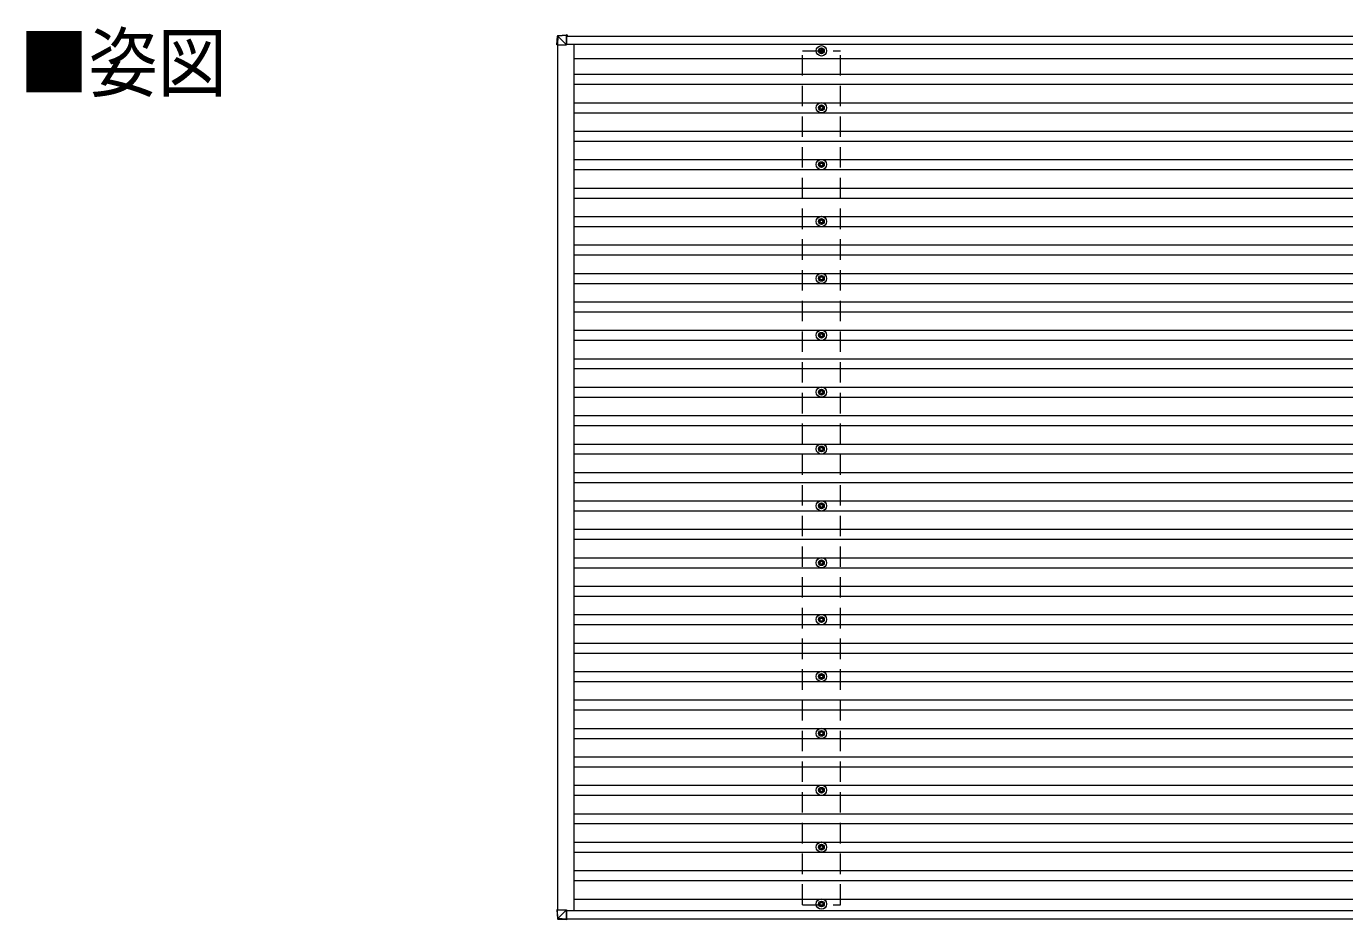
# Model space of a CAD drawing. Units: millimetres at full size, sheet at 1:60; details may follow other scales. Extents: x -16864 to 16864, y -11640 to 11640.
# Drawn here: x -2983 to 1651, y -1003 to 2138 of the extents above; entities that cross this region are included whole.
import ezdxf
from ezdxf.enums import TextEntityAlignment as Align

# ---------------------------------------------------------------- set-up
doc = ezdxf.new("R2010")
doc.units = ezdxf.units.MM
doc.header["$LTSCALE"] = 60
doc.linetypes.add('DASHED1', pattern=[1.8, 1.2, -0.6])
for name, color, linetype, lineweight in [('1-1', 2, 'Continuous', 9), ('1-2', 134, 'Continuous', 9), ('1-3', 5, 'Continuous', 5), ('1-4', 2, 'DASHED1', 9), ('1-5', 6, 'Continuous', 9)]:
    doc.layers.add(name, color=color, linetype=linetype, lineweight=lineweight)
doc.layers.add('1-7', color=7, linetype='Continuous')
doc.styles.add('ＭＳ ゴシック', font='')
doc.styles.get('ＭＳ ゴシック').set_extended_font_data('MS Gothic')

msp = doc.modelspace()

# ---------------------------------------------------------------- linework, layer by layer
at = {"layer": '1-1'}
for p, q in [((-1083.95, 2103.76), (3374.91, 2103.76)), ((-1116.42, 2073.28), (-1116.42, -968.94)), ((-1083.98, 2074.76), (3374.91, 2074.76)), ((-1058.62, 2074.76), (-1058.62, -971.24)), ((-1058.62, 2025.26), (10680.99, 2025.26)), ((-1084.01, -971.24), (3374.91, -971.24)), ((-1058.62, -930.74), (10680.99, -930.74)), ((-1081.91, -1000.24), (3374.91, -1000.24))]:
    msp.add_line(p, q, dxfattribs=at)
at = {"layer": '1-2'}
for p, q in [((-1058.62, 1969.26), (10680.99, 1969.26)), ((-1058.62, 1934.26), (10680.99, 1934.26)), ((-1058.62, 1869.26), (10680.99, 1869.26)), ((-1058.62, 1834.26), (10680.99, 1834.26)), ((-1058.62, 1769.26), (10680.99, 1769.26)), ((-1058.62, 1734.26), (10680.99, 1734.26)), ((-1058.62, 1669.26), (10680.99, 1669.26)), ((-1058.62, 1634.26), (10680.99, 1634.26)), ((-1058.62, 1569.26), (10680.99, 1569.26)), ((-1058.62, 1534.26), (10680.99, 1534.26)), ((-1058.62, 1469.26), (10680.99, 1469.26)), ((-1058.62, 1434.26), (10680.99, 1434.26)), ((-1058.62, 1369.26), (10680.99, 1369.26)), ((-1058.62, 1334.26), (10680.99, 1334.26)), ((-1058.62, 1269.26), (10680.99, 1269.26)), ((-1058.62, 1234.26), (10680.99, 1234.26)), ((-1058.62, 1169.26), (10680.99, 1169.26)), ((-1058.62, 1134.26), (10680.99, 1134.26)), ((-1058.62, 1069.26), (10680.99, 1069.26)), ((-1058.62, 1034.26), (10680.99, 1034.26)), ((-1058.62, 969.26), (10680.99, 969.26)), ((-1058.62, 934.26), (10680.99, 934.26)), ((-1058.62, 869.26), (10680.99, 869.26)), ((-1058.62, 834.26), (10680.99, 834.26)), ((-1058.62, 769.26), (10680.99, 769.26)), ((-1058.62, 734.26), (10680.99, 734.26)), ((-1058.62, 669.26), (10680.99, 669.26)), ((-1058.62, 634.26), (10680.99, 634.26)), ((-1058.62, 569.26), (10680.99, 569.26)), ((-1058.62, 534.26), (10680.99, 534.26)), ((-1058.62, 469.26), (10680.99, 469.26)), ((-1058.62, 434.26), (10680.99, 434.26)), ((-1058.62, 369.26), (10680.99, 369.26)), ((-1058.62, 334.26), (10680.99, 334.26)), ((-1058.62, 269.26), (10680.99, 269.26)), ((-1058.62, 234.26), (10680.99, 234.26)), ((-1058.62, 169.26), (10680.99, 169.26)), ((-1058.62, 134.26), (10680.99, 134.26)), ((-1058.62, 69.26), (10680.99, 69.26)), ((-1058.62, 34.26), (10680.99, 34.26)), ((-1058.62, -30.74), (10680.99, -30.74)), ((-1058.62, -65.74), (10680.99, -65.74)), ((-1058.62, -130.74), (10680.99, -130.74)), ((-1058.62, -165.74), (10680.99, -165.74)), ((-1058.62, -230.74), (10680.99, -230.74)), ((-1058.62, -265.74), (10680.99, -265.74)), ((-1058.62, -330.74), (10680.99, -330.74)), ((-1058.62, -365.74), (10680.99, -365.74)), ((-1058.62, -430.74), (10680.99, -430.74)), ((-1058.62, -465.74), (10680.99, -465.74)), ((-1058.62, -530.74), (10680.99, -530.74)), ((-1058.62, -565.74), (10680.99, -565.74)), ((-1058.62, -630.74), (10680.99, -630.74)), ((-1058.62, -665.74), (10680.99, -665.74)), ((-1058.62, -730.74), (10680.99, -730.74)), ((-1058.62, -765.74), (10680.99, -765.74)), ((-1058.62, -830.74), (10680.99, -830.74)), ((-1058.62, -865.74), (10680.99, -865.74))]:
    msp.add_line(p, q, dxfattribs=at)
at = {"layer": '1-3'}
for p, q in [((-194, 2053.51), (-198.42, 2053.51)), ((-194, 2053.51), (-198.42, 2053.51)), ((-194, 2050.01), (-198.42, 2050.01)), ((-194, 2050.01), (-198.42, 2050.01)), ((-190.17, 2061.76), (-190.17, 2057.34)), ((-190.17, 2046.18), (-190.17, 2041.76)), ((-186.67, 2061.76), (-186.67, 2057.34)), ((-186.67, 2046.18), (-186.67, 2041.76)), ((-178.42, 2053.51), (-182.84, 2053.51)), ((-178.42, 2053.51), (-182.84, 2053.51)), ((-178.42, 2050.01), (-182.84, 2050.01)), ((-178.42, 2050.01), (-182.84, 2050.01)), ((-190.17, 1861.76), (-190.17, 1857.34)), ((-186.67, 1861.76), (-186.67, 1857.34)), ((-194, 1853.51), (-198.42, 1853.51)), ((-194, 1850.01), (-198.42, 1850.01)), ((-190.17, 1846.18), (-190.17, 1841.76)), ((-186.67, 1846.18), (-186.67, 1841.76)), ((-178.42, 1853.51), (-182.84, 1853.51)), ((-178.42, 1850.01), (-182.84, 1850.01)), ((-194, 1653.51), (-198.42, 1653.51)), ((-194, 1650.01), (-198.42, 1650.01)), ((-190.17, 1661.76), (-190.17, 1657.34)), ((-190.17, 1646.18), (-190.17, 1641.76)), ((-186.67, 1661.76), (-186.67, 1657.34)), ((-186.67, 1646.18), (-186.67, 1641.76)), ((-178.42, 1653.51), (-182.84, 1653.51)), ((-178.42, 1650.01), (-182.84, 1650.01)), ((-194, 1453.51), (-198.42, 1453.51)), ((-194, 1450.01), (-198.42, 1450.01)), ((-190.17, 1461.76), (-190.17, 1457.34)), ((-190.17, 1446.18), (-190.17, 1441.76)), ((-186.67, 1461.76), (-186.67, 1457.34)), ((-186.67, 1446.18), (-186.67, 1441.76)), ((-178.42, 1453.51), (-182.84, 1453.51)), ((-178.42, 1450.01), (-182.84, 1450.01)), ((-194, 1253.51), (-198.42, 1253.51)), ((-190.17, 1261.76), (-190.17, 1257.34)), ((-186.67, 1261.76), (-186.67, 1257.34)), ((-178.42, 1253.51), (-182.84, 1253.51)), ((-194, 1250.01), (-198.42, 1250.01)), ((-190.17, 1246.18), (-190.17, 1241.76)), ((-186.67, 1246.18), (-186.67, 1241.76)), ((-178.42, 1250.01), (-182.84, 1250.01)), ((-194, 1053.51), (-198.42, 1053.51)), ((-194, 1050.01), (-198.42, 1050.01)), ((-190.17, 1061.76), (-190.17, 1057.34)), ((-190.17, 1046.18), (-190.17, 1041.76)), ((-186.67, 1061.76), (-186.67, 1057.34)), ((-186.67, 1046.18), (-186.67, 1041.76)), ((-178.42, 1053.51), (-182.84, 1053.51)), ((-178.42, 1050.01), (-182.84, 1050.01)), ((-194, 853.51), (-198.42, 853.51)), ((-194, 850.01), (-198.42, 850.01)), ((-190.17, 861.76), (-190.17, 857.34)), ((-190.17, 846.18), (-190.17, 841.76)), ((-186.67, 861.76), (-186.67, 857.34)), ((-186.67, 846.18), (-186.67, 841.76)), ((-178.42, 853.51), (-182.84, 853.51)), ((-178.42, 850.01), (-182.84, 850.01)), ((-194, 653.51), (-198.42, 653.51)), ((-194, 650.01), (-198.42, 650.01)), ((-190.17, 661.76), (-190.17, 657.34)), ((-186.67, 661.76), (-186.67, 657.34)), ((-178.42, 653.51), (-182.84, 653.51)), ((-178.42, 650.01), (-182.84, 650.01)), ((-190.17, 646.18), (-190.17, 641.76)), ((-186.67, 646.18), (-186.67, 641.76)), ((-194, 453.51), (-198.42, 453.51)), ((-194, 450.01), (-198.42, 450.01)), ((-190.17, 461.76), (-190.17, 457.34)), ((-190.17, 446.18), (-190.17, 441.76)), ((-186.67, 461.76), (-186.67, 457.34)), ((-186.67, 446.18), (-186.67, 441.76)), ((-178.42, 453.51), (-182.84, 453.51)), ((-178.42, 450.01), (-182.84, 450.01)), ((-194, 253.51), (-198.42, 253.51)), ((-194, 250.01), (-198.42, 250.01)), ((-190.17, 261.76), (-190.17, 257.34)), ((-190.17, 246.18), (-190.17, 241.76)), ((-186.67, 261.76), (-186.67, 257.34)), ((-186.67, 246.18), (-186.67, 241.76)), ((-178.42, 253.51), (-182.84, 253.51)), ((-178.42, 250.01), (-182.84, 250.01)), ((-194, 53.51), (-198.42, 53.51)), ((-194, 50.01), (-198.42, 50.01)), ((-190.17, 61.76), (-190.17, 57.34)), ((-186.67, 61.76), (-186.67, 57.34)), ((-178.42, 53.51), (-182.84, 53.51)), ((-178.42, 50.01), (-182.84, 50.01)), ((-190.17, 46.18), (-190.17, 41.76)), ((-186.67, 46.18), (-186.67, 41.76)), ((-190.17, -138.24), (-190.17, -142.66)), ((-186.67, -138.24), (-186.67, -142.66)), ((-194, -146.49), (-198.42, -146.49)), ((-194, -149.99), (-198.42, -149.99)), ((-190.17, -153.82), (-190.17, -158.24)), ((-186.67, -153.82), (-186.67, -158.24)), ((-178.42, -146.49), (-182.84, -146.49)), ((-178.42, -149.99), (-182.84, -149.99)), ((-194, -346.49), (-198.42, -346.49)), ((-194, -349.99), (-198.42, -349.99)), ((-190.17, -338.24), (-190.17, -342.66)), ((-190.17, -353.82), (-190.17, -358.24)), ((-186.67, -338.24), (-186.67, -342.66)), ((-186.67, -353.82), (-186.67, -358.24)), ((-178.42, -346.49), (-182.84, -346.49)), ((-178.42, -349.99), (-182.84, -349.99)), ((-194, -546.49), (-198.42, -546.49)), ((-194, -549.99), (-198.42, -549.99)), ((-190.17, -538.24), (-190.17, -542.66)), ((-190.17, -553.82), (-190.17, -558.24)), ((-186.67, -538.24), (-186.67, -542.66)), ((-186.67, -553.82), (-186.67, -558.24)), ((-178.42, -546.49), (-182.84, -546.49)), ((-178.42, -549.99), (-182.84, -549.99)), ((-190.17, -738.24), (-190.17, -742.66)), ((-186.67, -738.24), (-186.67, -742.66)), ((-194, -746.49), (-198.42, -746.49)), ((-194, -749.99), (-198.42, -749.99)), ((-190.17, -753.82), (-190.17, -758.24)), ((-186.67, -753.82), (-186.67, -758.24)), ((-178.42, -746.49), (-182.84, -746.49)), ((-178.42, -749.99), (-182.84, -749.99)), ((-194, -946.49), (-198.42, -946.49)), ((-194, -949.99), (-198.42, -949.99)), ((-190.17, -938.24), (-190.17, -942.66)), ((-190.17, -953.82), (-190.17, -958.24)), ((-186.67, -938.24), (-186.67, -942.66)), ((-186.67, -953.82), (-186.67, -958.24)), ((-178.42, -946.49), (-182.84, -946.49)), ((-178.42, -949.99), (-182.84, -949.99))]:
    msp.add_line(p, q, dxfattribs=at)
for centre, radius in [((-188.42, 2051.76), 18.25), ((-188.42, 2051.76), 18.25), ((-188.42, 2051.76), 10.15), ((-188.42, 2051.76), 10.15), ((-188.42, 2051.76), 5.85), ((-188.42, 2051.76), 5.85), ((-188.42, 2051.76), 5.25), ((-188.42, 2051.76), 5.25), ((-188.42, 1851.76), 18.25), ((-188.42, 1851.76), 10.15), ((-188.42, 1851.76), 5.85), ((-188.42, 1851.76), 5.25), ((-188.42, 1651.76), 18.25), ((-188.42, 1651.76), 10.15), ((-188.42, 1651.76), 5.85), ((-188.42, 1651.76), 5.25), ((-188.42, 1451.76), 18.25), ((-188.42, 1451.76), 10.15), ((-188.42, 1451.76), 5.85), ((-188.42, 1451.76), 5.25), ((-188.42, 1251.76), 18.25), ((-188.42, 1251.76), 10.15), ((-188.42, 1251.76), 5.85), ((-188.42, 1251.76), 5.25), ((-188.42, 1051.76), 18.25), ((-188.42, 1051.76), 10.15), ((-188.42, 1051.76), 5.85), ((-188.42, 1051.76), 5.25), ((-188.42, 851.76), 18.25), ((-188.42, 851.76), 10.15), ((-188.42, 851.76), 5.85), ((-188.42, 851.76), 5.25), ((-188.42, 651.76), 18.25), ((-188.42, 651.76), 10.15), ((-188.42, 651.76), 5.85), ((-188.42, 651.76), 5.25), ((-188.42, 451.76), 18.25), ((-188.42, 451.76), 10.15), ((-188.42, 451.76), 5.85), ((-188.42, 451.76), 5.25), ((-188.42, 251.76), 18.25), ((-188.42, 251.76), 10.15), ((-188.42, 251.76), 5.85), ((-188.42, 251.76), 5.25), ((-188.42, 51.76), 18.25), ((-188.42, 51.76), 10.15), ((-188.42, 51.76), 5.85), ((-188.42, 51.76), 5.25), ((-188.42, -148.24), 18.25), ((-188.42, -148.24), 10.15), ((-188.42, -148.24), 5.85), ((-188.42, -148.24), 5.25), ((-188.42, -348.24), 18.25), ((-188.42, -348.24), 10.15), ((-188.42, -348.24), 5.85), ((-188.42, -348.24), 5.25), ((-188.42, -548.24), 18.25), ((-188.42, -548.24), 10.15), ((-188.42, -548.24), 5.85), ((-188.42, -548.24), 5.25), ((-188.42, -748.24), 18.25), ((-188.42, -748.24), 10.15), ((-188.42, -748.24), 5.85), ((-188.42, -748.24), 5.25), ((-188.42, -948.24), 18.25), ((-188.42, -948.24), 10.15), ((-188.42, -948.24), 5.85), ((-188.42, -948.24), 5.25)]:
    msp.add_circle(centre, radius, dxfattribs=at)
at = {"layer": '1-4'}
for p, q in [((-255.42, 2051.76), (-121.42, 2051.76)), ((-255.42, -950.99), (-255.42, 2051.76)), ((-121.42, -950.99), (-121.42, 2051.76)), ((-255.42, -950.99), (-121.42, -950.99))]:
    msp.add_line(p, q, dxfattribs=at)
at = {"layer": '1-5'}
for p, q in [((-1118.26, 2073.28), (-1116.39, 2103.83)), ((-1114.53, 2103.71), (-1116.39, 2073.28)), ((-1114.51, 2105.71), (-1083.96, 2107.58)), ((-1083.99, 2105.68), (-1114.48, 2103.81)), ((-1084.01, 2073.28), (-1114.43, 2103.72)), ((-1083.99, 2105.68), (-1084.01, 2073.28)), ((-1083.98, 2073.3), (-1083.95, 2104.6)), ((-1081.89, 2107.58), (-1083.96, 2107.58)), ((-1083.95, 2105.08), (-1081.92, 2105.08)), ((-1083.95, 2104.95), (-1081.92, 2105.08)), ((-1081.91, 2104.61), (-1083.95, 2104.48)), ((-1083.95, 2104.28), (-1081.88, 2104.28)), ((-1081.91, 2104.28), (-1081.91, 2104.61)), ((-1081.88, 2106.64), (-1081.88, 2104.28)), ((-1116.39, 2073.28), (-1118.26, 2073.28)), ((-1116.39, 2073.28), (-1084.01, 2073.28)), ((-1118.26, -968.94), (-1116.39, -999.5)), ((-1116.39, -968.94), (-1118.26, -968.94)), ((-1116.39, -968.94), (-1084.01, -968.94)), ((-1114.53, -999.37), (-1116.39, -968.94)), ((-1084.01, -968.94), (-1114.43, -999.38)), ((-1083.99, -1001.34), (-1084.01, -968.94)), ((-1083.98, -968.97), (-1083.95, -1000.26)), ((-1114.51, -1001.37), (-1083.96, -1003.24)), ((-1083.99, -1001.34), (-1114.48, -999.48)), ((-1081.89, -1003.24), (-1083.96, -1003.24)), ((-1083.95, -999.94), (-1081.88, -999.94)), ((-1081.91, -1000.27), (-1083.95, -1000.15)), ((-1083.95, -1000.62), (-1081.92, -1000.74)), ((-1083.95, -1000.74), (-1081.92, -1000.74)), ((-1081.91, -999.94), (-1081.91, -1000.27)), ((-1081.88, -1002.3), (-1081.88, -999.94))]:
    msp.add_line(p, q, dxfattribs=at)
for centre, radius, start, end in [((-1114.39, 2103.71), 2, 93.50293, 176.50293), ((-1108.4, 2211.48), 107.95, 265.75452, 266.7454), ((-1107.01, 2104.67), 7.58, 172.1116, 187.2478), ((-1108.4, -1107.15), 107.95, 93.2546, 94.24548), ((-1114.39, -999.37), 2, 183.49707, 266.49707), ((-1107.01, -1000.33), 7.58, 172.7522, 187.8884)]:
    msp.add_arc(centre, radius, start, end, dxfattribs=at)
for centre, major_axis, ratio, start_param, end_param in [((-1114.39, 2103.71), (-0.12, 2), 0.038822, 6.2823106, 7.8008448), ((-1083.96, 2105.57), (0, 2), 0.014285, 0, 1.5185342), ((-1083.95, 2104.58), (0, 0.501), 0.014285, 0, 1.5185342), ((-1081.92, 2104.58), (0, 0.501), 0.014308, 4.778368, 6.283186), ((-1081.89, 2106.57), (0, 1), 0.014308, 4.778368, 6.283186), ((-1114.39, -999.37), (-0.12, -2), 0.038822, 4.7655258, 6.28406), ((-1083.96, -1001.24), (0, -2), 0.014285, 4.7646511, 6.2831853), ((-1083.95, -1000.24), (0, -0.501), 0.014285, 4.7646511, 6.2831853), ((-1081.92, -1000.24), (0, -0.501), 0.014308, 6.2831846, 7.7880026), ((-1081.89, -1002.24), (0, -1), 0.014308, 6.2831846, 7.7880026)]:
    msp.add_ellipse(centre, major_axis=major_axis, ratio=ratio, start_param=start_param, end_param=end_param, dxfattribs=at)

# ---------------------------------------------------------------- texts
at = {"layer": '1-7', "style": 'ＭＳ ゴシック', "width": 0.9}
msp.add_text('■姿図', height=197.9, dxfattribs=at).set_placement((-3007.5, 1851.79), align=Align.BOTTOM_LEFT)

doc.saveas('drawing.dxf')
